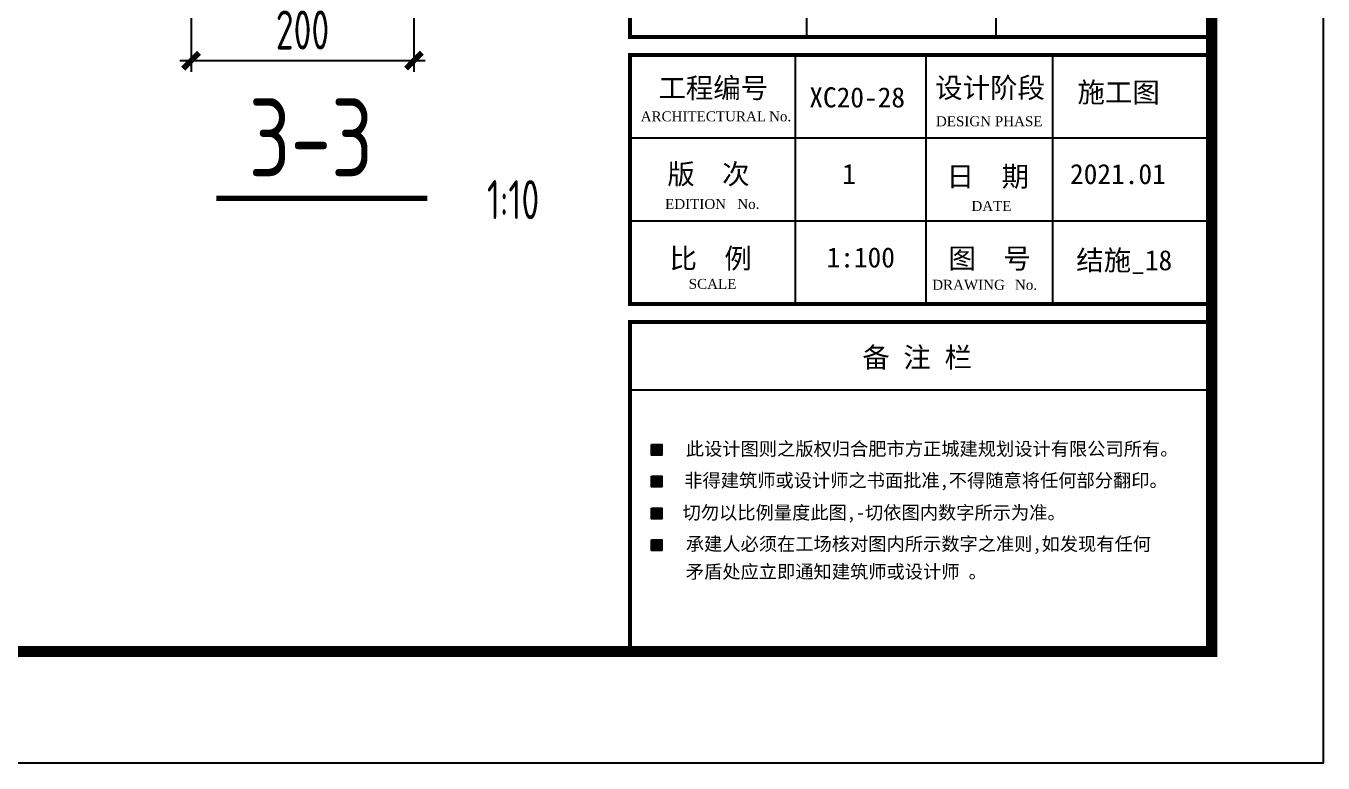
# Model space of a CAD drawing. Extents: x -3102990 to -851544, y -5293060 to -2540151.
# Drawn here: x -863185 to -851544, y -2672902 to -2666290 of the extents above; entities that cross this region are included whole.
import ezdxf

# ---------------------------------------------------------------- set-up
doc = ezdxf.new("R2010")
doc.units = 0
doc.header["$LTSCALE"] = 1000
doc.header["$PDMODE"] = 1
doc.layers.get('0').update_dxf_attribs({"linetype": 'CONTINUOUS'})
doc.layers.get('Defpoints').update_dxf_attribs({"linetype": 'CONTINUOUS'})
for name, color, linetype in [('1', 140, 'CONTINUOUS'), ('DIM', 3, 'CONTINUOUS'), ('NUM', 7, 'CONTINUOUS'), ('PUB_TEXT', 7, 'CONTINUOUS'), ('PUB_TITLE', 4, 'CONTINUOUS'), ('TEXT', 7, 'CONTINUOUS')]:
    doc.layers.add(name, color=color, linetype=linetype)
doc.layers.add('yichutu', color=7, linetype='CONTINUOUS', true_color=0xffffff, plot=False)
doc.styles.add('GHF', font='times.ttf')
doc.styles.add('STYLE1', font='simhei.ttf', dxfattribs={"width": 0.8})
doc.styles.add('TSSD_Dimension', font='tssdeng.shx', dxfattribs={"width": 0.7, "bigfont": 'Hztxt.shx'})
doc.styles.add('TSSD_Label', font='tssdeng.shx', dxfattribs={"width": 0.75, "bigfont": 'hztxt.shx'})
doc.styles.add('TSSD_Rein', font='Tssdeng.shx', dxfattribs={"width": 0.75, "bigfont": 'hztxt.shx'})
doc.dimstyles.new('TSSD_10_100', dxfattribs={"dimtxt": 350, "dimasz": 100, "dimexe": 100, "dimexo": 250, "dimgap": 100, "dimtad": 1, "dimdec": 0, "dimlfac": 0.1, "dimzin": 0, "dimdsep": 46, "dimtxsty": 'TSSD_Dimension', "dimblk": 'ARCHTICK', "dimcen": 0, "dimdle": 100, "dimclrt": 7, "dimadec": 0, "dimazin": 0, "dimtfac": 1, "dimtdec": 0, "dimtix": 1, "dimtmove": 2, "dimatfit": 3, "dimldrblk": 'ARCHTICK', "dimfxl": 1, "dimtolj": 1, "dimtzin": 0, "dimarcsym": 0})

# ---------------------------------------------------------------- blocks, each defined once
blk = doc.blocks.new('_ArchTick')
at = {"color": 0, "const_width": 0.5}
blk.add_lwpolyline([(-0.71, -0.71), (0.71, 0.71)], dxfattribs=at)
blk = doc.blocks.new('*D638')
at = {"layer": 'Defpoints', "color": 0}
for p in [(-861703, -2665233), (-859703, -2665234), (-859703, -2666601)]:
    blk.add_point(p, dxfattribs=at)
at = {"layer": 'DIM', "color": 0, "lineweight": -2}
for p, q in [((-861703, -2665483), (-861703, -2666701)), ((-859703, -2665484), (-859703, -2666701)), ((-861803, -2666601), (-859603, -2666601))]:
    blk.add_line(p, q, dxfattribs=at)
at = {"layer": 'DIM', "color": 0, "lineweight": -2, "xscale": 100, "yscale": 100, "zscale": 100, "rotation": 180}
blk.add_blockref('_ArchTick', (-861703, -2666601), dxfattribs=at)
at = {"layer": 'DIM', "color": 0, "lineweight": -2, "xscale": 100, "yscale": 100, "zscale": 100}
blk.add_blockref('_ArchTick', (-859703, -2666601), dxfattribs=at)
at = {"layer": 'DIM', "color": 7, "insert": (-860703, -2666326), "char_height": 350, "attachment_point": 5, "style": 'TSSD_Dimension'}
blk.add_mtext('\\A1;200', dxfattribs=at)
blk = doc.blocks.new('*U3139')
at = {"layer": 'PUB_TEXT', "style": 'STYLE1'}
blk.add_text('备 注 栏', height=180, dxfattribs=at).set_placement((503976, -819747))
blk = doc.blocks.new('A$C18BE6784')
for points in [[(83072, 2763), (83167, 2763), (83167, 2859), (83072, 2859)], [(83072, 2477), (83167, 2477), (83167, 2573), (83072, 2573)], [(83072, 2192), (83167, 2192), (83167, 2288), (83072, 2288)], [(83072, 1907), (83167, 1907), (83167, 2002), (83072, 2002)]]:
    blk.add_hatch(color=256).paths.add_polyline_path(points)
for points in [[(83072, 2859), (83167, 2859), (83167, 2763), (83072, 2763)], [(83072, 2573), (83167, 2573), (83167, 2477), (83072, 2477)], [(83072, 2288), (83167, 2288), (83167, 2192), (83072, 2192)], [(83072, 2002), (83167, 2002), (83167, 1907), (83072, 1907)]]:
    blk.add_lwpolyline(points, close=True)
at = {"layer": '1'}
blk.add_line((83329, 3956), (88100, 3956), dxfattribs=at)
at = {"layer": 'PUB_TITLE', "color": 4}
for p, q in [((84465, 12882), (84465, 6514)), ((86163, 12882), (86163, 6514)), ((82879, 6353), (88100, 6353)), ((82879, 6353), (88100, 6353)), ((84362, 6353), (84362, 4119)), ((85536, 6353), (85536, 4119)), ((86671, 6353), (86671, 4119)), ((82879, 5609), (88100, 5609)), ((82879, 4864), (88100, 4864)), ((82879, 3347), (88100, 3347))]:
    blk.add_line(p, q, dxfattribs=at)
at = {"layer": 'PUB_TITLE'}
blk.add_lwpolyline([(0, 0), (0, 42000), (89100, 42000), (89100, 0)], close=True, dxfattribs=at)
at = {"layer": 'PUB_TITLE', "const_width": 100}
blk.add_lwpolyline([(88100, 1000), (88100, 41000), (713, 41000), (713, 1000), (88100, 1000)], dxfattribs=at)
at = {"layer": 'PUB_TITLE', "color": 4}
for points, const_width in [([(82879, 6514), (88111, 6514), (88111, 12882), (82879, 12882)], 35.2), ([(82879, 6353), (88100, 6353), (88100, 4119), (82879, 4119)], 35.1)]:
    blk.add_lwpolyline(points, close=True, dxfattribs=dict(at, const_width=const_width))
at = {"layer": 'PUB_TITLE', "color": 4, "const_width": 35.1}
blk.add_lwpolyline([(82879, 1000), (82879, 3956), (88100, 3956), (88100, 1000)], dxfattribs=at)
at = {"xscale": 1.002951946575195, "yscale": 1.002951914444566, "zscale": 1.002951922000648}
blk.add_blockref('*U3139', (-420499, 825716), dxfattribs=at)
at = {"layer": 'PUB_TEXT'}
for s, height, style, p in [('工程编号', 180.5, 'STYLE1', (83135, 5966)), (' 设计阶段', 180.5, 'STYLE1', (85496, 5968)), ('XC20-28', 180.5, 'STYLE1', (84489, 5882)), ('施工图', 180.5, 'STYLE1', (86896, 5927)), ('ARCHITECTURAL', 89.36, 'GHF', (82976, 5757)), ('No.', 89.4, 'GHF', (84128, 5757)), ('     DESIGN PHASE', 89.36, 'GHF', (85457, 5713)), ('版  次', 180.5, 'STYLE1', (83215, 5194)), ('1', 181, 'STYLE1', (84784, 5194)), ('日  期', 180.5, 'STYLE1', (85722, 5172)), ('2021.01', 180.5, 'STYLE1', (86829, 5194)), ('EDITION', 89.4, 'GHF', (83195, 4971)), ('No.', 89.4, 'GHF', (83843, 4971)), ('DATE', 89.4, 'GHF', (85944, 4953)), ('比  例', 180.5, 'STYLE1', (83235, 4437)), ('1:100', 180.5, 'STYLE1', (84644, 4446)), ('图  号', 180.5, 'STYLE1', (85738, 4437)), ('SCALE', 89.4, 'GHF', (83407, 4254)), ('DRAWING', 89.4, 'GHF', (85592, 4246)), ('No.', 89.4, 'GHF', (86335, 4246))]:
    blk.add_text(s, height=height, dxfattribs=dict(at, style=style)).set_placement(p)
at = {"layer": 'PUB_TEXT', "style": 'STYLE1', "width": 1}
for s, p in [('此设计图则之版权归合肥市方正城建规划设计有限公司所有。', (83381, 2759)), ('非得建筑师或设计师之书面批准,不得随意将任何部分翻印。', (83367, 2476)), ('切勿以比例量度此图,-切依图内数字所示为准。', (83352, 2187)), ('承建人必须在工场核对图内所示数字之准则,如发现有任何', (83381, 1906)), ('矛盾处应立即通知建筑师或设计师 。', (83381, 1657))]:
    blk.add_text(s, height=120.05, dxfattribs=at).set_placement(p)
blk = doc.blocks.new('yct-891-420-89100-42000-100-2004.0')
at = {"layer": 'yichutu', "color": 7, "true_color": 0xffffff}
blk.add_lwpolyline([(0, 0), (0, 42000), (89100, 42000), (89100, 0)], close=True, dxfattribs=at)

msp = doc.modelspace()

# ---------------------------------------------------------------- linework, layer by layer
at = {"layer": 'NUM', "const_width": 50}
msp.add_lwpolyline([(-861475.86, -2667835.8), (-859581.68, -2667835.8)], dxfattribs=at)

# ---------------------------------------------------------------- block references
at = {"ltscale": 1.5}
msp.add_blockref('A$C18BE6784', (-940644, -2672902.4), dxfattribs=at)
at = {"layer": 'yichutu'}
msp.add_blockref('yct-891-420-89100-42000-100-2004.0', (-940644, -2672902.4), dxfattribs=at)

# ---------------------------------------------------------------- texts
at = {"layer": 'PUB_TEXT', "color": 3, "style": 'STYLE1'}
msp.add_text('结施_18', height=180.531, dxfattribs=at).set_placement((-853758.97, -2668481.69))
at = {"layer": 'TEXT', "lineweight": 9}
for s, height, style, width, p in [('3-3', 700, 'TSSD_Label', 0.8, (-861185.8, -2667640.07)), ('1:10', 350, 'TSSD_Rein', 0.7, (-859048.17, -2668022.97))]:
    msp.add_text(s, height=height, dxfattribs=dict(at, style=style, width=width)).set_placement(p)

# ---------------------------------------------------------------- dimensions: what is measured, and where the dimension line sits
at = {"layer": 'DIM'}
dim = msp.add_linear_dim(base=(-859703.42, -2666600.72, -288), p1=(-861703.4, -2665232.87, -288), p2=(-859703.42, -2665234.45, -288), dimstyle='TSSD_10_100', dxfattribs=at)
dim.commit()
dim.dimension.update_dxf_attribs({"geometry": '*D638', "text_midpoint": (-860703.41, -2666325.72, -288)})

doc.saveas('drawing.dxf')
